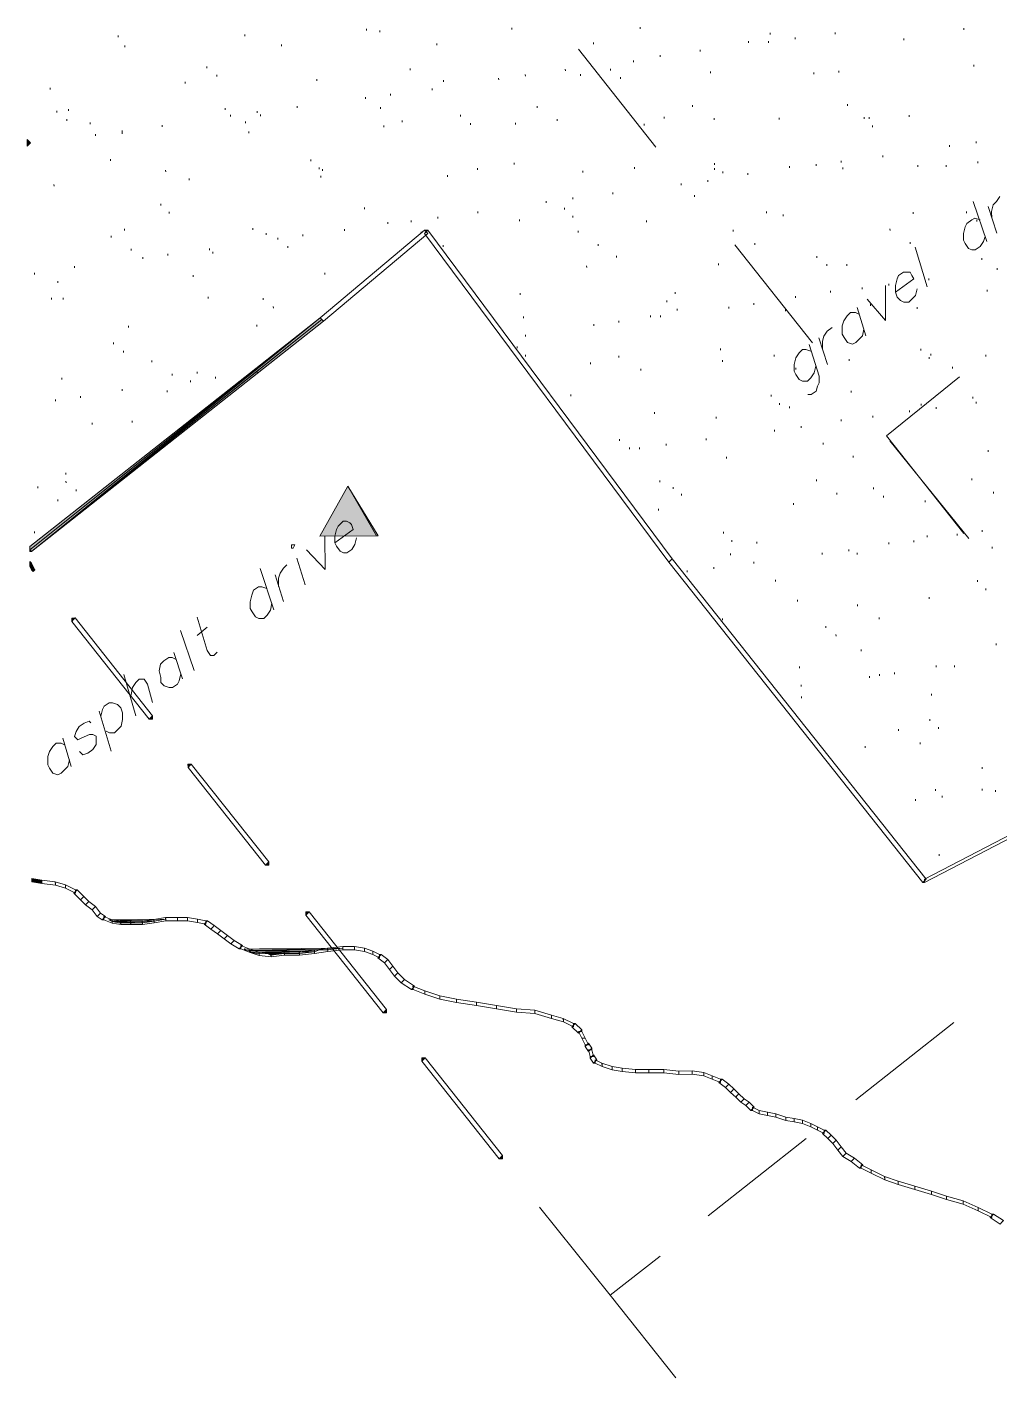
# Model space of a CAD drawing. Header units: inches. Extents: x -5728 to 15181, y 9834 to 15140.
# Drawn here: x 2259 to 2726, y 10642 to 11289 of the extents above; entities that cross this region are included whole.
import ezdxf

# ---------------------------------------------------------------- set-up
doc = ezdxf.new("R2010")
doc.units = ezdxf.units.IN
doc.header["$MEASUREMENT"] = 0
doc.linetypes.add('IMPORT-DASHEDX2 _4_', pattern=[0.1125, 0.075, -0.0375])
for name, color, linetype, lineweight in [('PDF_Geometry', 1, 'Continuous', 9), ('PDF_Solid Fills', 1, 'Continuous', 9), ('site plan converted for PDF_dwg', 1, 'Continuous', 9)]:
    doc.layers.add(name, color=color, linetype=linetype, lineweight=lineweight)

# ---------------------------------------------------------------- blocks, each defined once
blk = doc.blocks.new('site plan converted for PDF_dwg-1480341-SITE PLAN')
at = {"layer": 'PDF_Solid Fills', "lineweight": 15}
for points in [[(124.12, 1381.8), (125.72, 1383.4), (124.12, 1385)], [(263.32, 1193.8), (290.52, 1193.8), (276.92, 1217.8)], [(263.32, 1193.8), (291.32, 1193.8), (276.92, 1217.8)], [(263.32, 1193.8), (290.52, 1193.8), (276.92, 1217.8)], [(124.12, 1187.4), (124.12, 1188.2), (124.92, 1187.4)], [(124.12, 1029.8), (128.92, 1029.8), (124.12, 1030.6)], [(124.12, 1029), (128.92, 1029.8), (124.12, 1029.8)], [(124.12, 1029), (128.92, 1029), (128.92, 1029.8)], [(128.92, 1028.2), (128.92, 1029), (124.12, 1029)], [(347.32, 894.6), (348.92, 896.2), (348.92, 894.6)]]:
    blk.add_hatch(color=155, dxfattribs=at).paths.add_polyline_path(points, flags=0)
at = {"layer": 'PDF_Solid Fills'}
for points in [[(315.32, 1339.4), (314.52, 1340.2), (316.12, 1340.2)], [(124.12, 1188.2), (124.12, 1189.8), (264.12, 1298.6), (234.84, 1275.5)], [(124.92, 1187.4), (264.12, 1298.6), (124.12, 1188.2)], [(124.92, 1187.4), (264.92, 1297.8), (264.12, 1298.6), (234.83, 1275.2)], [(124.92, 1187.4), (265.72, 1297), (264.92, 1297.8), (234.83, 1274.06)], [(124.12, 1181.8), (124.92, 1181.8), (124.12, 1182.6)], [(126.52, 1178.6), (124.12, 1181.8), (124.12, 1181)], [(126.52, 1178.6), (124.92, 1181.8), (124.12, 1181.8)], [(124.92, 1178.6), (125.72, 1178.6), (124.12, 1181)], [(124.92, 1178.6), (124.12, 1180.2), (124.12, 1181)], [(125.72, 1178.6), (126.52, 1178.6), (124.12, 1181)], [(125.72, 1177.8), (124.92, 1178.6), (126.52, 1178.6)], [(144.12, 1153.8), (144.12, 1155.4), (145.72, 1155.4), (144.92, 1154.6)], [(180.92, 1106.6), (182.52, 1108.2), (182.52, 1106.6)], [(199.32, 1083.4), (199.32, 1085), (200.92, 1085), (200.12, 1084.2)], [(236.12, 1036.2), (237.72, 1037.8), (237.72, 1036.2)], [(144.92, 1024.2), (144.92, 1025), (145.72, 1025)], [(551.32, 1025.8), (552.12, 1025.8), (552.12, 1026.6)], [(157.72, 1010.6), (158.52, 1010.6), (158.43, 1011.31)], [(255.32, 1012.2), (255.32, 1013.8), (256.92, 1013.8), (256.12, 1013)], [(162.52, 1009.8), (182.52, 1009.8), (160.92, 1010.6)], [(182.52, 1009.8), (160.92, 1010.6), (188.12, 1010.6)], [(165.72, 1009), (176.92, 1009), (162.52, 1009.8)], [(176.92, 1009), (162.52, 1009.8), (182.52, 1009.8)], [(207.32, 1009), (207.32, 1009.8), (208.12, 1009.8)], [(223.32, 996.2), (224.12, 996.2), (224.12, 997)], [(226.52, 995.4), (265.72, 995.4), (225.72, 996.2)], [(228.92, 994.6), (259.32, 994.6), (228.12, 995.4)], [(232.12, 993.8), (252.12, 993.8), (228.92, 994.6)], [(259.32, 994.6), (232.96, 995.4), (261.72, 995.4)], [(252.12, 993.8), (232.96, 994.6), (259.32, 994.6)], [(265.72, 995.4), (232.97, 996.2), (272.92, 996.2)], [(238.52, 993), (236.92, 993.8), (244.92, 993.8)], [(290.52, 992.2), (290.52, 993), (291.32, 993)], [(305.72, 976.2), (306.52, 976.2), (306.52, 977)], [(292.12, 965), (293.72, 966.6), (293.72, 965)], [(383.32, 958.6), (383.32, 959.4), (384.12, 959.4)], [(386.52, 955.4), (387.32, 956.2), (387.32, 955.4)], [(388.92, 948.2), (389.72, 949), (388.92, 949)], [(391.32, 946.6), (392.12, 947.4), (392.12, 946.6)], [(310.52, 941.8), (310.52, 943.4), (312.12, 943.4), (311.32, 942.6)], [(391.32, 942.6), (392.12, 943.4), (391.32, 943.4)], [(392.92, 940.2), (393.72, 940.2), (393.72, 941)], [(453.72, 931.4), (453.72, 932.2), (454.52, 932.2)], [(468.12, 917), (468.92, 917), (468.92, 917.8)], [(503.32, 906.6), (503.32, 907.4), (504.12, 907.4)], [(520.12, 889), (520.92, 889), (520.92, 889.8)], [(583.32, 865.8), (583.32, 866.6), (584.12, 866.6)]]:
    blk.add_hatch(color=147, dxfattribs=at).paths.add_polyline_path(points, flags=0)
at = {"layer": 'PDF_Geometry', "color": 155, "lineweight": 15}
for p, q in [((168.12, 1434.6), (168.12, 1433.8)), ((228.92, 1434.6), (228.92, 1433.8)), ((287.32, 1437), (287.32, 1436.2)), ((293.72, 1436.2), (293.72, 1435.4)), ((356.92, 1437), (356.92, 1436.2)), ((418.52, 1437), (418.52, 1436.2)), ((480.92, 1433.8), (480.92, 1433)), ((512.12, 1433.8), (512.12, 1433)), ((573.72, 1435.4), (573.72, 1434.6)), ((171.32, 1429.8), (171.32, 1429)), ((246.52, 1429.8), (246.52, 1429)), ((320.92, 1429.8), (320.92, 1429)), ((425.72, 1379.4), (388.92, 1426.6)), ((396.12, 1429.8), (396.12, 1429)), ((447.32, 1425.8), (447.32, 1425)), ((470.52, 1429.8), (470.52, 1429)), ((480.12, 1429.8), (480.12, 1429)), ((492.92, 1431.4), (492.92, 1430.6)), ((544.92, 1430.6), (544.92, 1429.8)), ((210.52, 1419.4), (210.52, 1418.6)), ((415.32, 1421), (415.32, 1420.2)), ((428.12, 1423.4), (428.12, 1422.6)), ((215.32, 1415.4), (215.32, 1414.6)), ((263.32, 1413), (263.32, 1412.2)), ((308.12, 1417.8), (308.12, 1417)), ((350.52, 1413), (350.52, 1412.2)), ((363.32, 1414.6), (363.32, 1413.8)), ((382.52, 1417), (382.52, 1416.2)), ((389.72, 1414.6), (389.72, 1413.8)), ((404.12, 1417), (404.12, 1416.2)), ((408.92, 1413), (408.92, 1412.2)), ((452.12, 1415.4), (452.12, 1414.6)), ((501.72, 1414.6), (501.72, 1413.8)), ((513.72, 1415.4), (513.72, 1414.6)), ((578.52, 1417.8), (578.52, 1417)), ((135.32, 1409.8), (135.32, 1409)), ((200.12, 1412.2), (200.12, 1411.4)), ((318.52, 1408.2), (318.52, 1407.4)), ((324.12, 1412.2), (324.12, 1411.4)), ((253.72, 1400.2), (253.72, 1399.4)), ((286.52, 1404.2), (286.52, 1403.4)), ((298.52, 1405.8), (298.52, 1405)), ((138.52, 1398.6), (138.52, 1397.8)), ((143.32, 1394.6), (143.32, 1393.8)), ((144.12, 1399.4), (144.12, 1398.6)), ((154.52, 1393), (154.52, 1392.2)), ((219.32, 1399.4), (219.32, 1398.6)), ((221.72, 1396.2), (221.72, 1395.4)), ((228.92, 1393), (228.92, 1392.2)), ((234.52, 1397.8), (234.52, 1397)), ((236.12, 1396.2), (236.12, 1395.4)), ((293.72, 1399.4), (293.72, 1398.6)), ((304.12, 1393), (304.12, 1392.2)), ((332.12, 1395.4), (332.12, 1394.6)), ((368.92, 1399.4), (368.92, 1398.6)), ((378.52, 1393), (378.52, 1392.2)), ((429.72, 1393.8), (429.72, 1393)), ((443.32, 1399.4), (443.32, 1398.6)), ((453.72, 1393), (453.72, 1392.2)), ((484.92, 1393), (484.92, 1392.2)), ((517.72, 1399.4), (517.72, 1398.6)), ((525.72, 1393), (525.72, 1392.2)), ((528.12, 1393), (528.12, 1392.2)), ((547.32, 1393.8), (547.32, 1393)), ((156.92, 1387.4), (156.92, 1386.6)), ((188.92, 1391.4), (188.92, 1390.6)), ((230.52, 1388.2), (230.52, 1387.4)), ((295.32, 1390.6), (295.32, 1389.8)), ((336.92, 1391.4), (336.92, 1390.6)), ((358.52, 1391.4), (358.52, 1390.6)), ((420.12, 1390.6), (420.12, 1389.8)), ((529.72, 1389), (529.72, 1388.2)), ((579.32, 1381), (579.32, 1380.2)), ((164.12, 1375.4), (164.12, 1374.6)), ((260.12, 1374.6), (260.12, 1373.8)), ((534.52, 1374.6), (534.52, 1373.8)), ((566.52, 1379.4), (566.52, 1378.6)), ((190.52, 1369.8), (190.52, 1369)), ((264.12, 1370.6), (264.12, 1369.8)), ((265.72, 1369.8), (265.72, 1369)), ((340.12, 1369.8), (340.12, 1369)), ((357.72, 1372.2), (357.72, 1371.4)), ((390.52, 1368.2), (390.52, 1367.4)), ((415.32, 1369.8), (415.32, 1369)), ((453.72, 1371.4), (453.72, 1370.6)), ((453.72, 1369), (453.72, 1368.2)), ((457.72, 1367.4), (457.72, 1366.6)), ((489.72, 1369.8), (489.72, 1369)), ((502.52, 1370.6), (502.52, 1369.8)), ((514.52, 1372.2), (514.52, 1371.4)), ((515.32, 1369), (515.32, 1368.2)), ((551.32, 1369.8), (551.32, 1369)), ((564.92, 1369.8), (564.92, 1369)), ((580.12, 1371.4), (580.12, 1370.6)), ((136.92, 1363.4), (136.92, 1362.6)), ((201.72, 1365.8), (201.72, 1365)), ((264.92, 1366.6), (264.92, 1365.8)), ((325.72, 1366.6), (325.72, 1365.8)), ((437.72, 1361.8), (437.72, 1361)), ((450.52, 1363.4), (450.52, 1362.6)), ((469.72, 1366.6), (469.72, 1365.8)), ((385.72, 1355.4), (385.72, 1354.6)), ((404.92, 1357.8), (404.92, 1357)), ((444.12, 1356.2), (444.12, 1355.4)), ((188.12, 1353.8), (188.12, 1353)), ((192.12, 1349.8), (192.12, 1349)), ((285.72, 1351.4), (285.72, 1350.6)), ((340.12, 1349), (340.12, 1348.2)), ((372.92, 1353.8), (372.92, 1353)), ((381.72, 1350.6), (381.72, 1349.8)), ((478.52, 1348.2), (478.52, 1347.4)), ((577.72, 1352.2), (584.12, 1333)), ((588.92, 1337), (584.92, 1349.8)), ((170.52, 1341.8), (170.52, 1341)), ((232.12, 1341.8), (232.12, 1341)), ((296.92, 1344.2), (296.92, 1343.4)), ((308.12, 1345), (308.12, 1344.2)), ((320.92, 1346.6), (320.92, 1345.8)), ((360.12, 1345), (360.12, 1344.2)), ((385.72, 1346.6), (385.72, 1345.8)), ((420.92, 1344.2), (420.92, 1343.4)), ((486.52, 1346.6), (486.52, 1345.8)), ((548.92, 1347.4), (548.92, 1346.6)), ((574.52, 1347.4), (574.52, 1346.6)), ((579.32, 1343.4), (579.32, 1342.6)), ((164.12, 1338.6), (164.12, 1337.8)), ((238.52, 1339.4), (238.52, 1338.6)), ((244.12, 1337), (244.12, 1336.2)), ((256.12, 1338.6), (256.12, 1337.8)), ((276.12, 1341), (276.12, 1340.2)), ((312.92, 1339.4), (312.92, 1338.6)), ((388.12, 1339.4), (388.12, 1338.6)), ((462.52, 1339.4), (462.52, 1338.6)), ((537.72, 1339.4), (537.72, 1338.6)), ((173.72, 1332.2), (173.72, 1331.4)), ((179.32, 1328.2), (179.32, 1327.4)), ((191.32, 1329.8), (191.32, 1329)), ((211.32, 1332.2), (211.32, 1331.4)), ((212.92, 1330.6), (212.92, 1329.8)), ((248.92, 1333), (248.92, 1332.2)), ((323.32, 1333), (323.32, 1332.2)), ((397.72, 1333), (397.72, 1332.2)), ((500.12, 1285), (463.32, 1332.2)), ((472.92, 1333), (472.92, 1332.2)), ((547.32, 1333), (547.32, 1332.2)), ((555.32, 1311.4), (549.72, 1330.6)), ((146.52, 1324.2), (146.52, 1323.4)), ((392.12, 1322.6), (392.12, 1321.8)), ((406.52, 1327.4), (406.52, 1326.6)), ((455.32, 1323.4), (455.32, 1322.6)), ((502.52, 1326.6), (502.52, 1325.8)), ((507.32, 1322.6), (507.32, 1321.8)), ((516.92, 1322.6), (516.92, 1321.8)), ((581.72, 1325), (581.72, 1324.2)), ((127.32, 1321), (127.32, 1320.2)), ((138.52, 1317), (138.52, 1316.2)), ((203.32, 1319.4), (203.32, 1318.6)), ((266.52, 1320.2), (266.52, 1319.4)), ((556.12, 1315.4), (556.12, 1314.6)), ((588.92, 1320.2), (588.92, 1319.4)), ((135.32, 1309), (135.32, 1308.2)), ((140.92, 1309), (140.92, 1308.2)), ((210.52, 1309), (210.52, 1308.2)), ((360.12, 1309.8), (360.12, 1309)), ((434.52, 1309.8), (434.52, 1309)), ((508.92, 1309.8), (508.92, 1309)), ((524.12, 1311.4), (524.12, 1310.6)), ((536.92, 1313), (536.92, 1312.2)), ((584.12, 1309.8), (584.12, 1309)), ((236.92, 1308.2), (236.92, 1307.4)), ((241.72, 1304.2), (241.72, 1303.4)), ((430.52, 1305.8), (430.52, 1305)), ((460.12, 1302.6), (460.12, 1301.8)), ((472.12, 1304.2), (472.12, 1303.4)), ((492.12, 1307.4), (492.12, 1306.6)), ((528.12, 1303.4), (528.12, 1302.6)), ((361.72, 1298.6), (361.72, 1297.8)), ((407.32, 1296.2), (407.32, 1295.4)), ((422.52, 1298.6), (422.52, 1297.8)), ((427.32, 1298.6), (427.32, 1297.8)), ((435.32, 1301.8), (435.32, 1301)), ((487.32, 1301), (487.32, 1300.2)), ((521.72, 1301.8), (525.72, 1288.2)), ((550.52, 1301.8), (550.52, 1301)), ((172.12, 1295.4), (172.12, 1294.6)), ((233.72, 1295.4), (233.72, 1294.6)), ((362.52, 1289.8), (362.52, 1289)), ((395.32, 1294.6), (395.32, 1293.8)), ((164.92, 1287.4), (164.92, 1286.6)), ((169.72, 1283.4), (169.72, 1282.6)), ((358.52, 1284.2), (358.52, 1283.4)), ((507.32, 1274.6), (503.32, 1287.4)), ((183.32, 1278.6), (183.32, 1277.8)), ((362.52, 1280.2), (362.52, 1279.4)), ((407.32, 1279.4), (407.32, 1278.6)), ((456.12, 1282.6), (456.12, 1281.8)), ((456.92, 1277), (456.92, 1276.2)), ((481.72, 1279.4), (481.72, 1278.6)), ((517.72, 1277), (517.72, 1276.2)), ((552.12, 1281.8), (552.12, 1281)), ((556.12, 1277.8), (556.12, 1277)), ((556.92, 1279.4), (556.92, 1278.6)), ((583.32, 1278.6), (583.32, 1277.8)), ((140.12, 1270.6), (140.12, 1269.8)), ((192.92, 1272.2), (192.92, 1271.4)), ((204.92, 1273), (204.92, 1272.2)), ((213.72, 1270.6), (213.72, 1269.8)), ((233.72, 1273), (233.72, 1272.2)), ((393.72, 1276.2), (393.72, 1275.4)), ((417.72, 1273), (417.72, 1272.2)), ((492.12, 1273), (492.12, 1272.2)), ((567.32, 1273), (567.32, 1272.2)), ((168.92, 1265), (168.92, 1264.2)), ((190.52, 1264.2), (190.52, 1263.4)), ((201.72, 1269), (201.72, 1268.2)), ((136.92, 1260.2), (136.92, 1259.4)), ((148.92, 1261.8), (148.92, 1261)), ((384.12, 1261), (384.12, 1260.2)), ((480.12, 1260.2), (480.12, 1259.4)), ((518.52, 1261.8), (518.52, 1261)), ((576.92, 1258.6), (576.92, 1257.8)), ((424.12, 1252.2), (424.12, 1251.4)), ((484.12, 1256.2), (484.12, 1255.4)), ((488.92, 1254.6), (488.92, 1253.8)), ((546.52, 1252.2), (546.52, 1251.4)), ((552.12, 1255.4), (552.12, 1254.6)), ((559.32, 1253.8), (559.32, 1253)), ((578.52, 1256.2), (578.52, 1255.4)), ((154.52, 1249), (154.52, 1248.2)), ((173.72, 1249.8), (173.72, 1249)), ((453.72, 1249.8), (453.72, 1249)), ((494.52, 1245), (494.52, 1244.2)), ((513.72, 1248.2), (513.72, 1247.4)), ((528.92, 1249.8), (528.92, 1249)), ((407.32, 1239.4), (407.32, 1238.6)), ((448.92, 1239.4), (448.92, 1238.6)), ((481.72, 1243.4), (481.72, 1242.6)), ((574.52, 1190.6), (536.92, 1237.8)), ((412.12, 1235.4), (412.12, 1234.6)), ((416.92, 1235.4), (416.92, 1234.6)), ((429.72, 1237), (429.72, 1236.2)), ((504.92, 1237), (504.92, 1236.2)), ((584.12, 1233), (584.12, 1232.2)), ((141.72, 1225), (141.72, 1224.2)), ((458.52, 1230.6), (458.52, 1229.8)), ((519.32, 1230.6), (519.32, 1229.8)), ((128.12, 1218.6), (128.12, 1217.8)), ((141.72, 1221), (141.72, 1220.2)), ((426.52, 1219.4), (426.52, 1218.6)), ((501.72, 1219.4), (501.72, 1218.6)), ((576.12, 1219.4), (576.12, 1218.6)), ((137.72, 1212.2), (137.72, 1211.4)), ((146.52, 1217), (146.52, 1216.2)), ((432.92, 1216.2), (432.92, 1215.4)), ((436.92, 1213), (436.92, 1212.2)), ((511.32, 1213), (511.32, 1212.2)), ((528.92, 1215.4), (528.92, 1214.6)), ((586.52, 1213), (586.52, 1212.2)), ((425.72, 1205.8), (425.72, 1205)), ((490.52, 1208.2), (490.52, 1207.4)), ((533.72, 1211.4), (533.72, 1210.6)), ((553.72, 1209), (553.72, 1208.2)), ((126.52, 1197), (126.52, 1196.2)), ((456.92, 1194.6), (456.92, 1193.8)), ((554.52, 1192.2), (554.52, 1191.4)), ((568.92, 1193), (568.92, 1192.2)), ((580.92, 1194.6), (580.92, 1193.8)), ((460.92, 1190.6), (460.92, 1189.8)), ((472.92, 1189.8), (472.92, 1189)), ((516.92, 1185.8), (516.92, 1185)), ((536.12, 1189), (536.12, 1188.2)), ((548.12, 1189.8), (548.12, 1189)), ((585.72, 1186.6), (585.72, 1185.8)), ((252.12, 1183.4), (256.12, 1170.6)), ((460.12, 1184.2), (460.12, 1183.4)), ((471.32, 1180.2), (471.32, 1179.4)), ((504.12, 1184.2), (504.12, 1183.4)), ((520.92, 1184.2), (520.92, 1183.4)), ((234.52, 1178.6), (240.92, 1158.6)), ((245.72, 1162.6), (241.72, 1175.4)), ((439.32, 1176.2), (439.32, 1175.4)), ((452.12, 1177.8), (452.12, 1177)), ((481.72, 1171.4), (481.72, 1170.6)), ((578.52, 1170.6), (578.52, 1169.8)), ((582.52, 1166.6), (582.52, 1165.8)), ((492.12, 1161.8), (492.12, 1161)), ((555.32, 1162.6), (555.32, 1161.8)), ((520.92, 1159.4), (520.92, 1158.6)), ((202.52, 1129.8), (196.12, 1149)), ((204.12, 1146.6), (208.92, 1150.6)), ((456.12, 1153), (456.12, 1152.2)), ((505.72, 1149), (505.72, 1148.2)), ((531.32, 1153), (531.32, 1152.2)), ((510.52, 1145), (510.52, 1144.2)), ((192.92, 1138.6), (196.92, 1125.8)), ((522.52, 1137.8), (522.52, 1137)), ((587.32, 1140.2), (587.32, 1139.4)), ((174.52, 1108.2), (168.92, 1128.2)), ((492.92, 1129.8), (492.92, 1129)), ((558.52, 1129.8), (558.52, 1129)), ((567.32, 1129.8), (567.32, 1129)), ((493.72, 1121), (493.72, 1120.2)), ((526.52, 1125), (526.52, 1124.2)), ((531.32, 1125.8), (531.32, 1125)), ((538.52, 1126.6), (538.52, 1125.8)), ((493.72, 1115.4), (493.72, 1114.6)), ((556.12, 1116.2), (556.12, 1115.4)), ((156.92, 1110.6), (162.52, 1091.4)), ((555.32, 1104.2), (555.32, 1103.4)), ((139.32, 1097.8), (143.32, 1084.2)), ((540.12, 1099.4), (540.12, 1098.6)), ((559.32, 1100.2), (559.32, 1099.4)), ((524.12, 1091.4), (524.12, 1090.6)), ((550.52, 1093), (550.52, 1092.2)), ((580.12, 1081), (580.12, 1080.2)), ((557.72, 1070.6), (557.72, 1069.8)), ((580.12, 1070.6), (580.12, 1069.8)), ((586.52, 1069.8), (586.52, 1069)), ((548.12, 1065.8), (548.12, 1065)), ((560.92, 1067.4), (560.92, 1066.6)), ((559.32, 1039.4), (559.32, 1038.6)), ((565.72, 958.6), (518.52, 921.8)), ((494.52, 903.4), (447.32, 866.6)), ((431.32, 789), (400.12, 829))]:
    blk.add_line(p, q, dxfattribs=at)
at = {"layer": 'PDF_Geometry', "color": 147}
for p, q in [((314.52, 1340.2), (316.12, 1340.2)), ((124.12, 1182.6), (124.92, 1181.8)), ((124.12, 1180.2), (124.92, 1178.6)), ((144.92, 1025), (145.72, 1025)), ((207.32, 1009.8), (208.12, 1009.8)), ((290.52, 993), (291.32, 993)), ((383.32, 959.4), (384.12, 959.4)), ((387.32, 956.2), (387.32, 955.4)), ((392.12, 947.4), (392.12, 946.6)), ((453.72, 932.2), (454.52, 932.2)), ((503.32, 907.4), (504.12, 907.4)), ((583.32, 866.6), (584.12, 866.6))]:
    blk.add_line(p, q, dxfattribs=at)
at = {"layer": 'PDF_Geometry', "color": 155, "lineweight": 15, "flags": 128}
for points in [[(169.72, 1389), (169.72, 1388.2), (169.72, 1387.4)], [(586.52, 1344.2), (586.52, 1347.4), (587.32, 1350.6), (588.92, 1352.2), (590.52, 1354.6)], [(580.92, 1343.4), (578.52, 1344.2), (576.92, 1343.4), (574.52, 1341.8), (573.72, 1340.2), (572.92, 1337), (572.92, 1333.8), (573.72, 1332.2), (575.32, 1329.8), (576.92, 1329), (578.52, 1329), (580.92, 1330.6), (582.52, 1333), (583.32, 1335.4)], [(540.12, 1309), (548.92, 1315.4), (548.12, 1317), (547.32, 1318.6), (544.12, 1318.6), (541.72, 1317), (540.92, 1315.4), (540.12, 1312.2), (540.12, 1309), (540.92, 1306.6), (542.52, 1305), (544.12, 1304.2), (546.52, 1304.2), (548.12, 1305.8), (549.72, 1307.4), (550.52, 1310.6)], [(526.52, 1305.8), (535.32, 1295.4), (535.32, 1312.2)], [(522.52, 1298.6), (520.92, 1299.4), (518.52, 1299.4), (516.92, 1297.8), (515.32, 1295.4), (514.52, 1293), (514.52, 1289), (515.32, 1287.4), (516.92, 1285), (519.32, 1284.2), (520.92, 1285), (522.52, 1286.6), (524.12, 1288.2), (524.92, 1291.4)], [(504.92, 1281.8), (504.92, 1285.8), (505.72, 1288.2), (507.32, 1290.6), (509.72, 1292.2)], [(498.52, 1284.2), (503.32, 1269), (503.32, 1265.8), (502.52, 1264.2), (501.72, 1261.8), (499.32, 1260.2), (497.72, 1260.2)], [(499.32, 1281), (496.92, 1281.8), (495.32, 1281.8), (493.72, 1280.2), (492.12, 1277.8), (491.32, 1274.6), (491.32, 1271.4), (492.12, 1269.8), (493.72, 1267.4), (495.32, 1266.6), (497.72, 1266.6), (499.32, 1268.2), (500.92, 1270.6), (501.72, 1273.8)], [(570.52, 1268.2), (535.32, 1240.2), (572.12, 1193)], [(270.52, 1190.6), (279.32, 1197), (278.52, 1199.4), (277.72, 1200.2), (276.12, 1201), (274.52, 1201), (272.12, 1198.6), (271.32, 1197), (270.52, 1193.8), (270.52, 1190.6), (271.32, 1189), (272.92, 1186.6), (274.52, 1185.8), (276.12, 1185.8), (278.52, 1187.4), (280.12, 1189.8), (280.92, 1193)], [(256.92, 1187.4), (265.72, 1177.8), (265.72, 1193.8)], [(243.32, 1169.8), (243.32, 1173.8), (244.12, 1176.2), (245.72, 1178.6), (247.32, 1180.2)], [(237.72, 1169), (235.32, 1169.8), (233.72, 1169.8), (231.32, 1168.2), (230.52, 1165.8), (229.72, 1162.6), (229.72, 1159.4), (230.52, 1157.8), (232.12, 1155.4), (233.72, 1154.6), (236.12, 1154.6), (237.72, 1156.2), (239.32, 1158.6), (240.12, 1161.8)], [(204.12, 1155.4), (208.92, 1139.4), (210.52, 1137), (212.12, 1137), (213.72, 1138.6)], [(193.72, 1135.4), (192.12, 1136.2), (190.52, 1136.2), (188.12, 1134.6), (186.52, 1133), (185.72, 1129.8), (186.52, 1126.6), (186.52, 1124.2), (188.12, 1122.6), (190.52, 1121.8), (192.12, 1121.8), (194.52, 1123.4), (195.32, 1125), (196.12, 1128.2)], [(172.12, 1117.8), (172.92, 1121.8), (174.52, 1124.2), (176.12, 1125.8), (178.52, 1125.8), (180.12, 1123.4), (182.52, 1114.6)], [(157.72, 1108.2), (158.52, 1111.4), (159.32, 1113), (161.72, 1114.6), (163.32, 1114.6), (165.72, 1113.8), (167.32, 1112.2), (168.12, 1109.8), (168.12, 1106.6), (167.32, 1103.4), (165.72, 1101.8), (164.12, 1100.2), (161.72, 1100.2), (160.12, 1101)], [(152.92, 1105), (152.12, 1105.8), (149.72, 1105), (147.32, 1103.4), (145.72, 1101), (144.92, 1098.6), (146.52, 1097), (148.12, 1097.8), (152.12, 1099.4), (153.72, 1099.4), (155.32, 1098.6), (155.32, 1094.6), (153.72, 1092.2), (151.32, 1090.6), (148.92, 1089.8), (147.32, 1091.4)], [(140.12, 1094.6), (138.52, 1095.4), (136.12, 1095.4), (134.52, 1093.8), (132.92, 1091.4), (132.12, 1089), (132.12, 1085), (132.92, 1083.4), (134.52, 1081), (136.92, 1080.2), (138.52, 1081), (140.12, 1082.6), (141.72, 1084.2), (142.52, 1087.4)], [(424.12, 847.4), (400.12, 829), (366.52, 871.4)]]:
    blk.add_lwpolyline(points, dxfattribs=at)
at = {"layer": 'PDF_Geometry', "color": 147, "flags": 128}
for points in [[(264.92, 1297.8), (264.12, 1298.6), (314.52, 1340.2), (315.32, 1339.4), (316.12, 1338.6), (265.72, 1297), (264.92, 1297.8), (265.72, 1297)], [(315.32, 1339.4), (314.52, 1338.6), (430.52, 1180.2), (431.32, 1181), (432.12, 1181.8), (316.12, 1340.2)], [(431.32, 1181), (432.12, 1181.8), (552.92, 1027.4), (552.12, 1026.6), (551.32, 1025.8), (430.52, 1180.2), (431.32, 1181), (430.52, 1180.2)], [(124.12, 1029.8), (124.12, 1029), (128.92, 1028.2), (128.92, 1029.8), (124.12, 1030.6)], [(128.92, 1029), (128.92, 1028.2), (135.32, 1027.4), (135.32, 1029), (128.92, 1029.8)], [(135.32, 1028.2), (135.32, 1027.4), (140.12, 1025.8), (140.12, 1027.4), (135.32, 1029)], [(140.12, 1026.6), (140.12, 1025.8), (144.92, 1023.4), (144.92, 1025), (140.12, 1027.4)], [(144.92, 1024.2), (144.12, 1023.4), (147.32, 1020.2), (148.12, 1021), (148.92, 1021.8), (145.72, 1025)], [(148.12, 1021), (147.32, 1020.2), (149.72, 1017.8), (150.52, 1018.6), (151.32, 1019.4), (148.92, 1021.8)], [(150.52, 1018.6), (151.32, 1019.4), (154.52, 1017), (153.72, 1016.2), (152.92, 1015.4), (149.72, 1017.8), (150.52, 1018.6), (149.72, 1017.8)], [(153.72, 1016.2), (152.92, 1015.4), (155.32, 1012.2), (156.12, 1013), (156.92, 1013.8), (154.52, 1017)], [(154.52, 1017), (153.72, 1016.2)], [(156.12, 1013), (156.92, 1013.8), (159.32, 1012.2), (158.52, 1011.4), (157.72, 1010.6), (155.32, 1012.2), (156.12, 1013), (155.32, 1012.2)], [(182.52, 1009.8), (182.52, 1009), (188.12, 1009.8), (188.12, 1011.4), (182.52, 1010.6)], [(188.12, 1010.6), (188.12, 1009.8), (193.72, 1009.8), (193.72, 1011.4), (188.12, 1011.4)], [(193.72, 1010.6), (193.72, 1009.8), (198.52, 1009.8), (198.52, 1011.4), (193.72, 1011.4)], [(198.52, 1010.6), (198.52, 1009.8), (203.32, 1009), (203.32, 1010.6), (198.52, 1011.4)], [(162.52, 1009.8), (162.52, 1009), (166.52, 1008.2), (166.52, 1009.8), (162.52, 1010.6)], [(166.52, 1009), (166.52, 1008.2), (171.32, 1008.2), (171.32, 1009.8), (166.52, 1009.8)], [(171.32, 1009), (171.32, 1008.2), (176.92, 1008.2), (176.92, 1009.8), (171.32, 1009.8)], [(176.92, 1009), (176.92, 1008.2), (182.52, 1009), (182.52, 1010.6), (176.92, 1009.8)], [(203.32, 1009.8), (203.32, 1009), (207.32, 1008.2), (207.32, 1009.8), (203.32, 1010.6)], [(207.32, 1009), (206.52, 1008.2), (209.72, 1005.8), (210.52, 1006.6), (211.32, 1007.4), (208.12, 1009.8)], [(210.52, 1006.6), (209.72, 1005.8), (212.92, 1003.4), (213.72, 1004.2), (214.52, 1005), (211.32, 1007.4)], [(213.72, 1004.2), (212.92, 1003.4), (216.12, 1001), (216.92, 1001.8), (217.72, 1002.6), (214.52, 1005)], [(216.92, 1001.8), (216.12, 1001), (219.32, 998.6), (220.12, 999.4), (220.92, 1000.2), (217.72, 1002.6)], [(220.12, 999.4), (220.92, 1000.2), (224.92, 997.8), (224.12, 997), (223.32, 996.2), (219.32, 998.6), (220.12, 999.4), (219.32, 998.6)], [(228.12, 995.4), (228.12, 994.6), (232.92, 993), (232.92, 994.6), (228.12, 996.2)], [(232.92, 993.8), (232.92, 993), (238.52, 992.2), (238.52, 993.8), (232.92, 994.6)], [(238.52, 993), (238.52, 992.2), (244.92, 993), (244.92, 994.6), (238.52, 993.8)], [(244.92, 993.8), (244.92, 993), (252.12, 993), (252.12, 994.6), (244.92, 994.6)], [(252.12, 993.8), (252.12, 993), (259.32, 993.8), (259.32, 995.4), (252.12, 994.6)], [(259.32, 994.6), (259.32, 993.8), (265.72, 994.6), (265.72, 996.2), (259.32, 995.4)], [(265.72, 995.4), (265.72, 994.6), (272.92, 995.4), (272.92, 997), (265.72, 996.2)], [(272.92, 996.2), (272.92, 995.4), (278.52, 995.4), (278.52, 997), (272.92, 997)], [(278.52, 996.2), (278.52, 995.4), (283.32, 994.6), (283.32, 996.2), (278.52, 997)], [(283.32, 995.4), (283.32, 994.6), (287.32, 993), (287.32, 994.6), (283.32, 996.2)], [(287.32, 993.8), (287.32, 993), (290.52, 991.4), (290.52, 993), (287.32, 994.6)], [(290.52, 992.2), (289.72, 991.4), (292.92, 989), (293.72, 989.8), (294.52, 990.6), (291.32, 993)], [(293.72, 989.8), (292.92, 989), (295.32, 985.8), (296.12, 986.6), (296.92, 987.4), (294.52, 990.6)], [(294.52, 990.6), (293.72, 989.8)], [(296.12, 986.6), (295.32, 985.8), (297.72, 982.6), (298.52, 983.4), (299.32, 984.2), (296.92, 987.4)], [(298.52, 983.4), (299.32, 984.2), (302.52, 981), (301.72, 980.2), (300.92, 979.4), (297.72, 982.6), (298.52, 983.4), (297.72, 982.6)], [(301.72, 980.2), (302.52, 981), (307.32, 977.8), (306.52, 977), (305.72, 976.2), (300.92, 979.4), (301.72, 980.2), (300.92, 979.4)], [(312.12, 974.6), (312.12, 973.8), (319.32, 971.4), (319.32, 973), (312.12, 975.4)], [(319.32, 972.2), (319.32, 971.4), (327.32, 969.8), (327.32, 971.4), (319.32, 973)], [(327.32, 970.6), (327.32, 969.8), (336.92, 968.2), (336.92, 969.8), (327.32, 971.4)], [(336.92, 969), (336.92, 968.2), (346.52, 966.6), (346.52, 968.2), (336.92, 969.8)], [(346.52, 967.4), (346.52, 966.6), (356.12, 965), (356.12, 966.6), (346.52, 968.2)], [(356.12, 965.8), (356.12, 965), (364.92, 964.2), (364.92, 965.8), (356.12, 966.6)], [(364.92, 965), (364.92, 964.2), (372.92, 961.8), (372.92, 963.4), (364.92, 965.8)], [(372.92, 962.6), (372.92, 961.8), (378.52, 960.2), (378.52, 961.8), (372.92, 963.4)], [(378.52, 961), (378.52, 960.2), (383.32, 957.8), (383.32, 959.4), (378.52, 961.8)], [(383.32, 958.6), (382.52, 957.8), (385.72, 954.6), (386.52, 955.4), (387.32, 956.2), (384.12, 959.4)], [(386.52, 955.4), (385.72, 955.4), (387.32, 952.2), (388.92, 952.2), (387.32, 955.4)], [(388.12, 952.2), (387.32, 952.2), (388.92, 949), (390.52, 949), (388.92, 952.2)], [(391.32, 946.6), (390.52, 946.6), (391.32, 943.4), (392.92, 943.4), (392.12, 946.6)], [(396.92, 939.4), (396.92, 938.6), (401.72, 937), (401.72, 938.6), (396.92, 940.2)], [(401.72, 937.8), (401.72, 937), (406.52, 936.2), (406.52, 937.8), (401.72, 938.6)], [(406.52, 937), (406.52, 936.2), (412.92, 935.4), (412.92, 937), (406.52, 937.8)], [(412.92, 936.2), (412.92, 935.4), (419.32, 935.4), (419.32, 937), (412.92, 937)], [(419.32, 936.2), (419.32, 935.4), (426.52, 935.4), (426.52, 937), (419.32, 937)], [(426.52, 936.2), (426.52, 935.4), (433.72, 934.6), (433.72, 936.2), (426.52, 937)], [(433.72, 935.4), (433.72, 934.6), (440.12, 934.6), (440.12, 936.2), (433.72, 936.2)], [(440.12, 935.4), (440.12, 934.6), (445.72, 933.8), (445.72, 935.4), (440.12, 936.2)], [(445.72, 934.6), (445.72, 933.8), (449.72, 932.2), (449.72, 933.8), (445.72, 935.4)], [(449.72, 933), (449.72, 932.2), (453.72, 930.6), (453.72, 932.2), (449.72, 933.8)], [(453.72, 931.4), (452.92, 930.6), (456.12, 928.2), (456.92, 929), (457.72, 929.8), (454.52, 932.2)], [(456.92, 929), (456.12, 928.2), (458.52, 925.8), (459.32, 926.6), (460.12, 927.4), (457.72, 929.8)], [(457.72, 929.8), (456.92, 929)], [(459.32, 926.6), (458.52, 925.8), (460.92, 923.4), (461.72, 924.2), (462.52, 925), (460.12, 927.4)], [(461.72, 924.2), (460.92, 923.4), (463.32, 921), (464.12, 921.8), (464.92, 922.6), (462.52, 925)], [(464.12, 921.8), (464.92, 922.6), (467.32, 921), (466.52, 920.2), (465.72, 919.4), (463.32, 921), (464.12, 921.8), (463.32, 921)], [(466.52, 920.2), (465.72, 919.4), (468.12, 917), (468.92, 917.8), (469.72, 918.6), (467.32, 921)], [(467.32, 921), (466.52, 920.2)], [(472.12, 916.2), (472.12, 915.4), (476.12, 914.6), (476.12, 916.2), (472.12, 917)], [(476.12, 915.4), (476.12, 914.6), (480.12, 913.8), (480.12, 915.4), (476.12, 916.2)], [(480.12, 914.6), (480.12, 913.8), (484.92, 912.2), (484.92, 913.8), (480.12, 915.4)], [(484.92, 913), (484.92, 912.2), (488.92, 911.4), (488.92, 913), (484.92, 913.8)], [(488.92, 912.2), (488.92, 911.4), (492.92, 910.6), (492.92, 912.2), (488.92, 913)], [(492.92, 911.4), (492.92, 910.6), (496.92, 909), (496.92, 910.6), (492.92, 912.2)], [(496.92, 909.8), (496.92, 909), (500.12, 907.4), (500.12, 909), (496.92, 910.6)], [(500.12, 908.2), (500.12, 907.4), (503.32, 905.8), (503.32, 907.4), (500.12, 909)], [(503.32, 906.6), (502.52, 905.8), (504.92, 903.4), (505.72, 904.2), (506.52, 905), (504.12, 907.4)], [(505.72, 904.2), (504.92, 903.4), (507.32, 901), (508.12, 901.8), (508.92, 902.6), (506.52, 905)], [(508.12, 901.8), (507.32, 901), (509.72, 897.8), (510.52, 898.6), (511.32, 899.4), (508.92, 902.6)], [(508.92, 902.6), (508.12, 901.8)], [(510.52, 898.6), (509.72, 897.8), (512.12, 894.6), (512.92, 895.4), (513.72, 896.2), (511.32, 899.4)], [(512.92, 895.4), (513.72, 896.2), (517.72, 893.8), (516.92, 893), (516.12, 892.2), (512.12, 894.6), (512.92, 895.4), (512.12, 894.6)], [(516.92, 893), (516.12, 892.2), (520.12, 889), (520.92, 889.8), (521.72, 890.6), (517.72, 893.8)], [(517.72, 893.8), (516.92, 893)], [(525.72, 887.4), (525.72, 886.6), (532.12, 883.4), (532.12, 885), (525.72, 888.2)], [(532.12, 884.2), (532.12, 883.4), (538.52, 881), (538.52, 882.6), (532.12, 885)], [(538.52, 881.8), (538.52, 881), (546.52, 878.6), (546.52, 880.2), (538.52, 882.6)], [(546.52, 879.4), (546.52, 878.6), (554.52, 876.2), (554.52, 877.8), (546.52, 880.2)], [(554.52, 877), (554.52, 876.2), (561.72, 873.8), (561.72, 875.4), (554.52, 877.8)], [(561.72, 874.6), (561.72, 873.8), (569.72, 871.4), (569.72, 873), (561.72, 875.4)], [(569.72, 872.2), (569.72, 871.4), (576.92, 868.2), (576.92, 869.8), (569.72, 873)], [(576.92, 869), (576.92, 868.2), (583.32, 865), (583.32, 866.6), (576.92, 869.8)], [(583.32, 865.8), (582.52, 865), (587.32, 861.8), (588.12, 862.6), (588.92, 863.4), (584.12, 866.6)]]:
    blk.add_lwpolyline(points, close=True, dxfattribs=at)
for points in [[(124.92, 1187.4), (265.72, 1297), (264.92, 1297.8), (264.12, 1298.6), (124.12, 1189.8)], [(124.12, 1188.2), (124.92, 1187.4), (124.12, 1187.4)], [(126.52, 1178.6), (125.72, 1177.8), (124.92, 1178.6), (126.52, 1178.6), (124.92, 1181.8), (124.12, 1181.8)], [(182.52, 1108.2), (145.72, 1155.4), (144.92, 1154.6), (144.12, 1153.8), (180.92, 1106.6), (181.72, 1107.4), (182.52, 1108.2), (182.52, 1106.6), (180.92, 1106.6)], [(144.12, 1153.8), (144.12, 1155.4), (145.72, 1155.4)], [(237.72, 1037.8), (200.92, 1085), (200.12, 1084.2), (199.32, 1083.4), (236.12, 1036.2), (236.92, 1037), (237.72, 1037.8), (237.72, 1036.2), (236.12, 1036.2)], [(199.32, 1083.4), (199.32, 1085), (200.92, 1085)], [(552.12, 1025.8), (594.52, 1047.4), (594.52, 1049), (552.12, 1027.4), (552.12, 1026.6), (552.12, 1025.8), (551.32, 1025.8)], [(158.52, 1010.6), (162.52, 1009), (162.52, 1010.6), (158.52, 1012.2), (158.52, 1011.4), (158.52, 1010.6), (157.72, 1010.6)], [(293.72, 966.6), (256.92, 1013.8), (256.12, 1013), (255.32, 1012.2), (292.12, 965), (292.92, 965.8), (293.72, 966.6), (293.72, 965), (292.12, 965)], [(255.32, 1012.2), (255.32, 1013.8), (256.92, 1013.8)], [(224.12, 996.2), (228.12, 994.6), (228.12, 996.2), (224.12, 997.8), (224.12, 997), (224.12, 996.2), (223.32, 996.2)], [(306.52, 976.2), (312.12, 973.8), (312.12, 975.4), (306.52, 977.8), (306.52, 977), (306.52, 976.2), (305.72, 976.2)], [(388.92, 948.2), (390.52, 945.8), (391.32, 946.6), (392.12, 947.4), (390.52, 949.8), (389.72, 949), (388.92, 948.2), (388.92, 949)], [(348.92, 896.2), (312.12, 943.4), (311.32, 942.6), (310.52, 941.8), (347.32, 894.6), (348.12, 895.4), (348.92, 896.2), (348.92, 894.6), (347.32, 894.6)], [(310.52, 941.8), (310.52, 943.4), (312.12, 943.4)], [(391.32, 942.6), (392.92, 940.2), (393.72, 941), (394.52, 941.8), (392.92, 944.2), (392.12, 943.4), (391.32, 942.6), (391.32, 943.4)], [(393.72, 940.2), (396.92, 938.6), (396.92, 940.2), (393.72, 941.8), (393.72, 941), (393.72, 940.2), (392.92, 940.2)], [(468.92, 917), (472.12, 915.4), (472.12, 917), (468.92, 918.6), (468.92, 917.8), (468.92, 917), (468.12, 917)], [(520.92, 889), (525.72, 886.6), (525.72, 888.2), (520.92, 890.6), (520.92, 889.8), (520.92, 889), (520.12, 889)]]:
    blk.add_lwpolyline(points, dxfattribs=at)
at = {"layer": 'PDF_Geometry', "color": 175, "lineweight": 13, "flags": 128}
blk.add_lwpolyline([(276.92, 1217.8), (263.32, 1193.8), (290.52, 1193.8), (276.92, 1217.8), (263.32, 1193.8), (291.32, 1193.8), (276.92, 1217.8), (263.32, 1193.8), (290.52, 1193.8)], close=True, dxfattribs=at)
at = {"layer": 'PDF_Geometry', "color": 155, "lineweight": 15, "flags": 128}
blk.add_lwpolyline([(249.72, 1188.2), (250.52, 1188.2), (251.32, 1189.8), (249.72, 1189.8)], close=True, dxfattribs=at)
at = {"layer": 'PDF_Solid Fills', "color": 155, "lineweight": 15}
for p, q in [((125.72, 1383.4), (124.12, 1385)), ((124.12, 1385), (124.12, 1381.8)), ((124.12, 1381.8), (125.72, 1383.4)), ((276.92, 1217.8), (263.32, 1193.8)), ((276.92, 1217.8), (263.32, 1193.8)), ((276.92, 1217.8), (263.32, 1193.8)), ((290.52, 1193.8), (276.92, 1217.8)), ((291.32, 1193.8), (276.92, 1217.8)), ((290.52, 1193.8), (276.92, 1217.8)), ((263.32, 1193.8), (290.52, 1193.8)), ((263.32, 1193.8), (291.32, 1193.8)), ((263.32, 1193.8), (290.52, 1193.8)), ((124.12, 1187.4), (124.12, 1188.2)), ((124.12, 1188.2), (124.92, 1187.4)), ((124.92, 1187.4), (124.12, 1187.4)), ((128.92, 1029.8), (124.12, 1030.6)), ((124.12, 1030.6), (124.12, 1029.8)), ((124.12, 1029.8), (128.92, 1029.8)), ((124.12, 1029), (128.92, 1029.8)), ((128.92, 1029.8), (124.12, 1029.8)), ((124.12, 1029.8), (124.12, 1029)), ((128.92, 1029.8), (124.12, 1029)), ((124.12, 1029), (128.92, 1029)), ((128.92, 1029), (124.12, 1029)), ((124.12, 1029), (128.92, 1028.2)), ((128.92, 1029), (128.92, 1029.8)), ((128.92, 1028.2), (128.92, 1029)), ((347.32, 894.6), (348.92, 896.2)), ((348.92, 894.6), (347.32, 894.6)), ((348.92, 896.2), (348.92, 894.6))]:
    blk.add_line(p, q, dxfattribs=at)
at = {"layer": 'PDF_Solid Fills', "color": 147}
for p, q in [((315.32, 1339.4), (314.52, 1340.2)), ((314.52, 1340.2), (316.12, 1340.2)), ((316.12, 1340.2), (315.32, 1339.4)), ((124.12, 1189.8), (264.12, 1298.6)), ((264.12, 1298.6), (124.12, 1188.2)), ((124.92, 1187.4), (264.12, 1298.6)), ((124.92, 1187.4), (264.92, 1297.8)), ((124.92, 1187.4), (265.72, 1297)), ((264.12, 1298.6), (234.83, 1275.2)), ((264.92, 1297.8), (234.83, 1274.06)), ((264.12, 1298.6), (234.84, 1275.5)), ((264.92, 1297.8), (264.12, 1298.6)), ((265.72, 1297), (264.92, 1297.8)), ((234.84, 1275.5), (124.12, 1188.2)), ((234.83, 1275.2), (124.92, 1187.4)), ((234.83, 1274.06), (124.92, 1187.4)), ((124.12, 1188.2), (124.12, 1189.8)), ((124.12, 1188.2), (124.92, 1187.4)), ((124.92, 1181.8), (124.12, 1182.6)), ((124.12, 1182.6), (124.12, 1181.8)), ((126.52, 1178.6), (124.12, 1181.8)), ((124.12, 1181.8), (124.12, 1181)), ((124.92, 1181.8), (124.12, 1181.8)), ((124.12, 1181.8), (126.52, 1178.6)), ((124.12, 1181.8), (124.92, 1181.8)), ((125.72, 1178.6), (124.12, 1181)), ((124.12, 1181), (124.92, 1178.6)), ((124.12, 1180.2), (124.12, 1181)), ((124.12, 1181), (124.92, 1178.6)), ((126.52, 1178.6), (124.12, 1181)), ((124.12, 1181), (125.72, 1178.6)), ((124.12, 1181), (126.52, 1178.6)), ((124.92, 1178.6), (124.12, 1180.2)), ((126.52, 1178.6), (124.92, 1181.8)), ((125.72, 1177.8), (124.92, 1178.6)), ((124.92, 1178.6), (126.52, 1178.6)), ((124.92, 1178.6), (125.72, 1178.6)), ((126.52, 1178.6), (125.72, 1177.8)), ((125.72, 1178.6), (126.52, 1178.6)), ((144.12, 1153.8), (144.12, 1155.4)), ((144.12, 1155.4), (145.72, 1155.4)), ((144.92, 1154.6), (144.12, 1153.8)), ((145.72, 1155.4), (144.92, 1154.6)), ((180.92, 1106.6), (182.52, 1108.2)), ((182.52, 1108.2), (182.52, 1106.6)), ((182.52, 1106.6), (180.92, 1106.6)), ((199.32, 1083.4), (199.32, 1085)), ((199.32, 1085), (200.92, 1085)), ((200.12, 1084.2), (199.32, 1083.4)), ((200.92, 1085), (200.12, 1084.2)), ((236.12, 1036.2), (237.72, 1037.8)), ((237.72, 1037.8), (237.72, 1036.2)), ((237.72, 1036.2), (236.12, 1036.2)), ((144.92, 1024.2), (144.92, 1025)), ((144.92, 1025), (145.72, 1025)), ((145.72, 1025), (144.92, 1024.2)), ((552.12, 1026.6), (551.32, 1025.8)), ((551.32, 1025.8), (552.12, 1025.8)), ((552.12, 1025.8), (552.12, 1026.6)), ((158.43, 1011.31), (157.72, 1010.6)), ((158.52, 1010.6), (158.43, 1011.31)), ((255.32, 1012.2), (255.32, 1013.8)), ((255.32, 1013.8), (256.92, 1013.8)), ((256.12, 1013), (255.32, 1012.2)), ((256.92, 1013.8), (256.12, 1013)), ((157.72, 1010.6), (158.52, 1010.6)), ((182.52, 1009.8), (160.92, 1010.6)), ((160.92, 1010.6), (162.52, 1009.8)), ((182.52, 1009.8), (160.92, 1010.6)), ((160.92, 1010.6), (188.12, 1010.6)), ((162.52, 1009.8), (182.52, 1009.8)), ((176.92, 1009), (162.52, 1009.8)), ((162.52, 1009.8), (165.72, 1009)), ((176.92, 1009), (162.52, 1009.8)), ((162.52, 1009.8), (182.52, 1009.8)), ((165.72, 1009), (176.92, 1009)), ((182.52, 1009.8), (176.92, 1009)), ((188.12, 1010.6), (182.52, 1009.8)), ((207.32, 1009), (207.32, 1009.8)), ((207.32, 1009.8), (208.12, 1009.8)), ((208.12, 1009.8), (207.32, 1009)), ((224.12, 997), (223.32, 996.2)), ((223.32, 996.2), (224.12, 996.2)), ((224.12, 996.2), (224.12, 997)), ((265.72, 995.4), (225.72, 996.2)), ((225.72, 996.2), (226.52, 995.4)), ((226.52, 995.4), (265.72, 995.4)), ((259.32, 994.6), (228.12, 995.4)), ((228.12, 995.4), (228.92, 994.6)), ((228.92, 994.6), (259.32, 994.6)), ((252.12, 993.8), (228.92, 994.6)), ((228.92, 994.6), (232.12, 993.8)), ((232.12, 993.8), (252.12, 993.8)), ((259.32, 994.6), (232.96, 995.4)), ((232.96, 995.4), (261.72, 995.4)), ((252.12, 993.8), (232.96, 994.6)), ((232.96, 994.6), (259.32, 994.6)), ((265.72, 995.4), (232.97, 996.2)), ((232.97, 996.2), (272.92, 996.2)), ((238.52, 993), (236.92, 993.8)), ((236.92, 993.8), (244.92, 993.8)), ((244.92, 993.8), (238.52, 993)), ((259.32, 994.6), (252.12, 993.8)), ((261.72, 995.4), (259.32, 994.6)), ((272.92, 996.2), (265.72, 995.4)), ((290.52, 992.2), (290.52, 993)), ((290.52, 993), (291.32, 993)), ((291.32, 993), (290.52, 992.2)), ((306.52, 977), (305.72, 976.2)), ((305.72, 976.2), (306.52, 976.2)), ((306.52, 976.2), (306.52, 977)), ((292.12, 965), (293.72, 966.6)), ((293.72, 966.6), (293.72, 965)), ((293.72, 965), (292.12, 965)), ((383.32, 958.6), (383.32, 959.4)), ((383.32, 959.4), (384.12, 959.4)), ((384.12, 959.4), (383.32, 958.6)), ((386.52, 955.4), (387.32, 956.2)), ((387.32, 955.4), (386.52, 955.4)), ((387.32, 956.2), (387.32, 955.4)), ((388.92, 948.2), (389.72, 949)), ((389.72, 949), (388.92, 949)), ((388.92, 949), (388.92, 948.2)), ((391.32, 946.6), (392.12, 947.4)), ((392.12, 946.6), (391.32, 946.6)), ((392.12, 947.4), (392.12, 946.6)), ((310.52, 941.8), (310.52, 943.4)), ((310.52, 943.4), (312.12, 943.4)), ((311.32, 942.6), (310.52, 941.8)), ((312.12, 943.4), (311.32, 942.6)), ((391.32, 942.6), (392.12, 943.4)), ((392.12, 943.4), (391.32, 943.4)), ((391.32, 943.4), (391.32, 942.6)), ((393.72, 941), (392.92, 940.2)), ((392.92, 940.2), (393.72, 940.2)), ((393.72, 940.2), (393.72, 941)), ((453.72, 931.4), (453.72, 932.2)), ((453.72, 932.2), (454.52, 932.2)), ((454.52, 932.2), (453.72, 931.4)), ((468.92, 917.8), (468.12, 917)), ((468.12, 917), (468.92, 917)), ((468.92, 917), (468.92, 917.8)), ((503.32, 906.6), (503.32, 907.4)), ((503.32, 907.4), (504.12, 907.4)), ((504.12, 907.4), (503.32, 906.6)), ((520.92, 889.8), (520.12, 889)), ((520.12, 889), (520.92, 889)), ((520.92, 889), (520.92, 889.8)), ((583.32, 865.8), (583.32, 866.6)), ((583.32, 866.6), (584.12, 866.6)), ((584.12, 866.6), (583.32, 865.8))]:
    blk.add_line(p, q, dxfattribs=at)

msp = doc.modelspace()

# ---------------------------------------------------------------- block references
at = {"layer": 'site plan converted for PDF_dwg', "color": 147, "linetype": 'IMPORT-DASHEDX2 _4_', "rotation": 0.383349167194431}
msp.add_blockref('site plan converted for PDF_dwg-1480341-SITE PLAN', (2144.04, 9849.68), dxfattribs=at)

doc.saveas('drawing.dxf')
